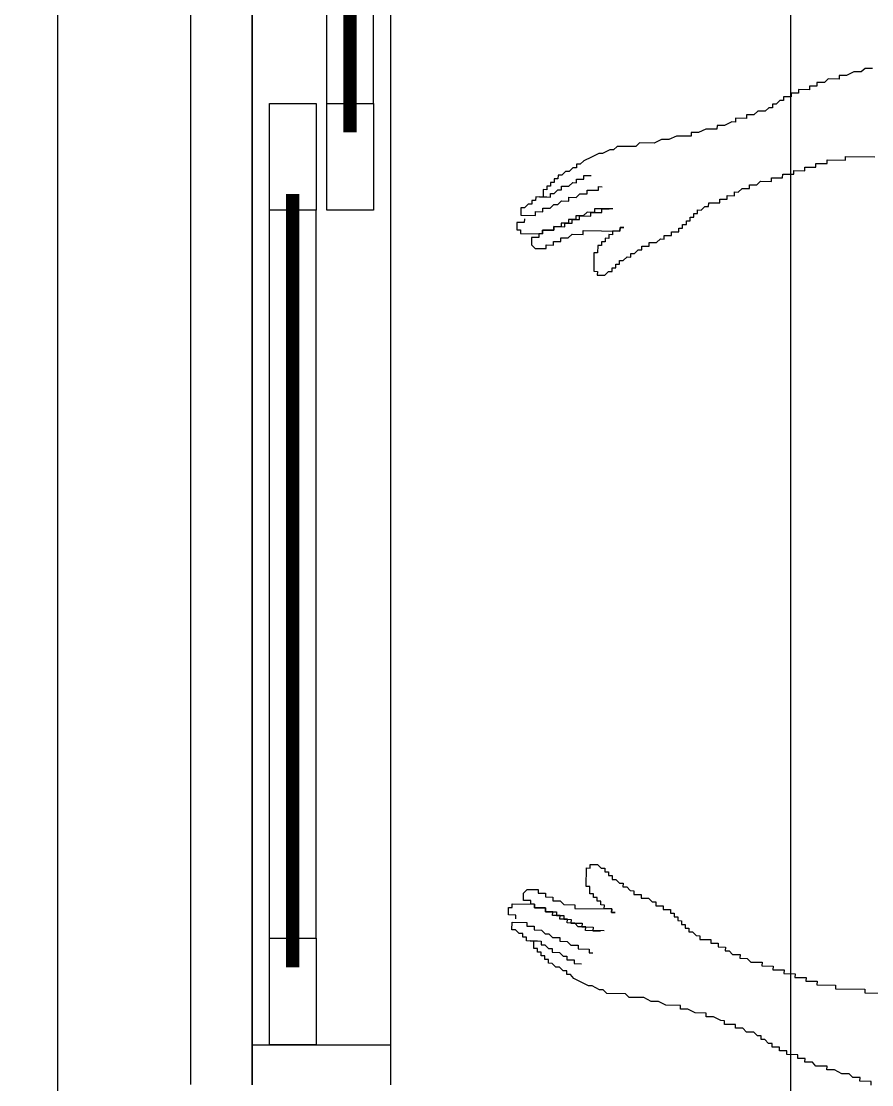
# Model space of a CAD drawing. Header units: millimetres. Extents: x 58411 to 366943, y -302717 to -95300.
# Drawn here: x 215168 to 215806, y -221972 to -221174 of the extents above; entities that cross this region are included whole.
import ezdxf

# ---------------------------------------------------------------- set-up
doc = ezdxf.new("R2010")
doc.units = ezdxf.units.MM
doc.header["$LTSCALE"] = 1000
doc.linetypes.add('HIDDEN', pattern=[0.375, 0.25, -0.125])
for name, color, linetype in [('A-Desagues y Pendientes', 240, 'Continuous'), ('A-EQ', 200, 'Continuous'), ('A-Mur-Nuevo', 5, 'Continuous'), ('A-Murvis', 1, 'Continuous')]:
    doc.layers.add(name, color=color, linetype=linetype)

# ---------------------------------------------------------------- blocks, each defined once
blk = doc.blocks.new('Operario')
at = {"color": 7}
for p, q in [((-396.07, 383.74), (-398.86, 381.01)), ((-390.54, 383.68), (-396.07, 383.74)), ((-423.8, 375.79), (-426.6, 373.05)), ((-415.51, 375.68), (-423.8, 375.79)), ((-415.48, 378.45), (-415.51, 375.68)), ((-409.95, 378.38), (-415.48, 378.45)), ((-404.39, 381.08), (-409.95, 378.38)), ((-398.86, 381.01), (-404.39, 381.08)), ((-446.01, 367.76), (-446.04, 364.99)), ((-437.72, 367.66), (-446.01, 367.76)), ((-437.69, 370.42), (-437.72, 367.66)), ((-432.16, 370.36), (-437.69, 370.42)), ((-432.13, 373.12), (-432.16, 370.36)), ((-426.6, 373.05), (-432.13, 373.12)), ((-459.93, 359.63), (-462.73, 356.9)), ((-457.17, 359.6), (-459.93, 359.63)), ((-457.13, 362.36), (-457.17, 359.6)), ((-451.6, 362.3), (-457.13, 362.36)), ((-451.57, 365.06), (-451.6, 362.3)), ((-446.04, 364.99), (-451.57, 365.06)), ((-476.61, 351.54), (-479.41, 348.81)), ((-471.08, 351.47), (-476.61, 351.54)), ((-468.29, 354.2), (-471.08, 351.47)), ((-465.52, 354.17), (-468.29, 354.2)), ((-465.49, 356.94), (-465.52, 354.17)), ((-462.73, 356.9), (-465.49, 356.94)), ((-496.06, 343.48), (-501.62, 340.78)), ((-493.29, 343.45), (-496.06, 343.48)), ((-493.26, 346.21), (-493.29, 343.45)), ((-484.97, 346.11), (-493.26, 346.21)), ((-484.94, 348.88), (-484.97, 346.11)), ((-479.41, 348.81), (-484.94, 348.88)), ((-526.56, 335.56), (-526.59, 332.79)), ((-521.03, 335.49), (-526.56, 335.56)), ((-515.47, 338.19), (-521.03, 335.49)), ((-507.18, 338.09), (-515.47, 338.19)), ((-507.14, 340.85), (-507.18, 338.09)), ((-501.62, 340.78), (-507.14, 340.85)), ((-565.34, 327.73), (-568.14, 325)), ((-554.29, 327.6), (-565.34, 327.73)), ((-548.73, 330.3), (-554.29, 327.6)), ((-543.2, 330.23), (-548.73, 330.3)), ((-537.64, 332.93), (-543.2, 330.23)), ((-526.59, 332.79), (-537.64, 332.93)), ((-595.84, 319.81), (-601.4, 317.11)), ((-593.08, 319.78), (-595.84, 319.81)), ((-587.52, 322.47), (-593.08, 319.78)), ((-584.76, 322.44), (-587.52, 322.47)), ((-581.96, 325.17), (-584.76, 322.44)), ((-568.14, 325), (-581.96, 325.17)), ((-612.53, 311.72), (-612.56, 308.95)), ((-609.76, 311.68), (-612.53, 311.72)), ((-606.97, 314.41), (-609.76, 311.68)), ((-601.4, 317.11), (-606.97, 314.41)), ((-432.9, 309.52), (-432.87, 312.29)), ((-432.87, 312.29), (-424.58, 312.18)), ((-424.58, 312.18), (-424.55, 314.95)), ((-424.55, 314.95), (-410.73, 314.78)), ((-410.73, 314.78), (-410.69, 317.55)), ((-410.69, 317.55), (-388.59, 317.28)), ((-626.44, 303.59), (-626.48, 300.82)), ((-623.68, 303.56), (-626.44, 303.59)), ((-620.88, 306.29), (-623.68, 303.56)), ((-618.12, 306.25), (-620.88, 306.29)), ((-615.32, 308.98), (-618.12, 306.25)), ((-612.56, 308.95), (-615.32, 308.98)), ((-457.88, 301.53), (-457.84, 304.29)), ((-457.84, 304.29), (-449.55, 304.19)), ((-449.55, 304.19), (-449.52, 306.96)), ((-449.52, 306.96), (-441.23, 306.86)), ((-441.23, 306.86), (-441.19, 309.62)), ((-441.19, 309.62), (-432.9, 309.52)), ((-632.04, 298.13), (-632.07, 295.36)), ((-629.28, 298.09), (-632.04, 298.13)), ((-629.24, 300.86), (-629.28, 298.09)), ((-626.48, 300.82), (-629.24, 300.86)), ((-618.26, 295.19), (-615.46, 297.92)), ((-615.46, 297.92), (-612.7, 297.89)), ((-612.7, 297.89), (-612.66, 300.65)), ((-612.66, 300.65), (-607.13, 300.59)), ((-607.13, 300.59), (-607.1, 303.35)), ((-607.1, 303.35), (-601.57, 303.29)), ((-482.85, 293.54), (-482.81, 296.3)), ((-482.81, 296.3), (-477.29, 296.23)), ((-477.29, 296.23), (-474.49, 298.97)), ((-474.49, 298.97), (-466.2, 298.86)), ((-466.2, 298.86), (-466.17, 301.63)), ((-466.17, 301.63), (-457.88, 301.53)), ((-637.63, 292.66), (-637.7, 287.13)), ((-634.87, 292.63), (-637.63, 292.66)), ((-634.84, 295.39), (-634.87, 292.63)), ((-632.07, 295.36), (-634.84, 295.39)), ((-632.17, 287.06), (-632.14, 289.83)), ((-632.14, 289.83), (-629.38, 289.8)), ((-629.38, 289.8), (-626.58, 292.53)), ((-626.58, 292.53), (-623.82, 292.49)), ((-623.82, 292.49), (-623.78, 295.26)), ((-623.78, 295.26), (-618.26, 295.19)), ((-612.83, 286.83), (-610.03, 289.56)), ((-610.03, 289.56), (-604.51, 289.49)), ((-604.51, 289.49), (-604.47, 292.26)), ((-604.47, 292.26), (-596.18, 292.16)), ((-596.18, 292.16), (-596.15, 294.92)), ((-596.15, 294.92), (-593.38, 294.89)), ((-499.53, 285.44), (-499.5, 288.21)), ((-499.5, 288.21), (-493.97, 288.14)), ((-493.97, 288.14), (-493.94, 290.91)), ((-493.94, 290.91), (-491.17, 290.87)), ((-491.17, 290.87), (-488.37, 293.6)), ((-488.37, 293.6), (-482.85, 293.54)), ((-648.82, 281.74), (-651.62, 279.01)), ((-646.06, 281.7), (-648.82, 281.74)), ((-646.03, 284.47), (-646.06, 281.7)), ((-643.26, 284.43), (-646.03, 284.47)), ((-643.23, 287.2), (-643.26, 284.43)), ((-634.94, 287.1), (-643.23, 287.2)), ((-640.46, 287.17), (-632.17, 287.06)), ((-637.7, 287.13), (-640.46, 287.17)), ((-632.28, 278.77), (-629.48, 281.5)), ((-629.48, 281.5), (-626.72, 281.47)), ((-626.72, 281.47), (-623.92, 284.2)), ((-623.92, 284.2), (-618.39, 284.13)), ((-618.39, 284.13), (-618.36, 286.9)), ((-618.36, 286.9), (-612.83, 286.83)), ((-518.98, 277.38), (-516.18, 280.12)), ((-516.18, 280.12), (-513.41, 280.08)), ((-513.41, 280.08), (-513.38, 282.85)), ((-513.38, 282.85), (-505.09, 282.75)), ((-505.09, 282.75), (-505.06, 285.51)), ((-505.06, 285.51), (-499.53, 285.44)), ((-654.38, 279.04), (-654.45, 273.51)), ((-654.45, 273.51), (-643.4, 273.37)), ((-651.62, 279.01), (-654.38, 279.04)), ((-643.4, 273.37), (-643.36, 276.14)), ((-643.36, 276.14), (-637.84, 276.07)), ((-637.84, 276.07), (-637.8, 278.84)), ((-637.8, 278.84), (-632.28, 278.77)), ((-613, 273), (-613.03, 270.24)), ((-607.47, 272.93), (-613, 273)), ((-610.27, 270.2), (-610.24, 272.97)), ((-610.24, 272.97), (-601.95, 272.87)), ((-604.68, 275.67), (-607.47, 272.93)), ((-599.15, 275.6), (-604.68, 275.67)), ((-601.95, 272.87), (-601.91, 275.63)), ((-601.91, 275.63), (-593.62, 275.53)), ((-599.11, 278.36), (-599.15, 275.6)), ((-585.3, 278.19), (-599.11, 278.36)), ((-593.62, 275.53), (-593.59, 278.3)), ((-593.59, 278.3), (-588.06, 278.23)), ((-527.37, 269.19), (-527.33, 271.95)), ((-527.33, 271.95), (-524.57, 271.92)), ((-524.57, 271.92), (-524.54, 274.69)), ((-524.54, 274.69), (-521.77, 274.65)), ((-521.77, 274.65), (-521.74, 277.42)), ((-521.74, 277.42), (-518.98, 277.38)), ((-657.28, 268.01), (-657.35, 262.48)), ((-651.76, 267.94), (-657.28, 268.01)), ((-651.72, 270.71), (-651.76, 267.94)), ((-629.72, 262.14), (-629.68, 264.91)), ((-629.68, 264.91), (-629.72, 262.14)), ((-629.68, 264.91), (-621.39, 264.81)), ((-624.15, 264.84), (-629.68, 264.91)), ((-624.12, 267.61), (-624.15, 264.84)), ((-618.59, 267.54), (-624.12, 267.61)), ((-621.39, 264.81), (-621.36, 267.57)), ((-621.36, 267.57), (-615.83, 267.51)), ((-618.56, 270.3), (-618.59, 267.54)), ((-613.03, 270.24), (-618.56, 270.3)), ((-615.83, 267.51), (-615.8, 270.27)), ((-615.8, 270.27), (-610.27, 270.2)), ((-579.94, 264.3), (-579.97, 261.54)), ((-579.97, 261.54), (-579.94, 264.3)), ((-577.18, 264.27), (-579.94, 264.3)), ((-579.94, 264.3), (-577.18, 264.27)), ((-535.76, 260.99), (-535.72, 263.76)), ((-535.72, 263.76), (-532.96, 263.73)), ((-532.96, 263.73), (-532.93, 266.49)), ((-532.93, 266.49), (-530.16, 266.46)), ((-530.16, 266.46), (-530.13, 269.22)), ((-530.13, 269.22), (-527.37, 269.19)), ((-657.35, 262.48), (-654.59, 262.45)), ((-654.59, 262.45), (-654.62, 259.68)), ((-654.62, 259.68), (-638.04, 259.48)), ((-646.36, 256.82), (-646.43, 251.29)), ((-640.84, 256.75), (-646.36, 256.82)), ((-640.8, 259.51), (-640.84, 256.75)), ((-638.04, 259.48), (-640.8, 259.51)), ((-638.04, 259.48), (-638.01, 262.24)), ((-638.01, 262.24), (-638.04, 259.48)), ((-638.01, 262.24), (-629.72, 262.14)), ((-629.72, 262.14), (-638.01, 262.24)), ((-624.29, 253.78), (-624.26, 256.55)), ((-624.26, 256.55), (-618.73, 256.48)), ((-618.73, 256.48), (-615.93, 259.21)), ((-615.93, 259.21), (-607.64, 259.11)), ((-607.64, 259.11), (-607.61, 261.87)), ((-607.61, 261.87), (-579.97, 261.54)), ((-591.09, 256.14), (-591.13, 253.37)), ((-588.33, 256.11), (-591.09, 256.14)), ((-588.3, 258.87), (-588.33, 256.11)), ((-585.53, 258.84), (-588.3, 258.87)), ((-585.5, 261.6), (-585.53, 258.84)), ((-579.97, 261.54), (-585.5, 261.6)), ((-552.44, 252.9), (-549.64, 255.63)), ((-549.64, 255.63), (-546.88, 255.6)), ((-546.88, 255.6), (-546.85, 258.36)), ((-546.85, 258.36), (-541.32, 258.3)), ((-541.32, 258.3), (-541.29, 261.06)), ((-541.29, 261.06), (-535.76, 260.99)), ((-646.43, 251.29), (-643.7, 248.49)), ((-643.7, 248.49), (-635.41, 248.38)), ((-635.41, 248.38), (-635.38, 251.15)), ((-635.38, 251.15), (-629.85, 251.08)), ((-629.85, 251.08), (-629.82, 253.85)), ((-629.82, 253.85), (-624.29, 253.78)), ((-596.69, 250.68), (-596.76, 245.15)), ((-593.93, 250.64), (-596.69, 250.68)), ((-593.89, 253.41), (-593.93, 250.64)), ((-591.13, 253.37), (-593.89, 253.41)), ((-569.12, 244.81), (-566.33, 247.54)), ((-566.33, 247.54), (-563.56, 247.51)), ((-563.56, 247.51), (-563.53, 250.27)), ((-563.53, 250.27), (-558, 250.2)), ((-558, 250.2), (-557.97, 252.97)), ((-557.97, 252.97), (-552.44, 252.9)), ((-599.52, 245.18), (-599.69, 231.35)), ((-596.76, 245.15), (-599.52, 245.18)), ((-577.48, 239.38), (-574.68, 242.11)), ((-574.68, 242.11), (-571.92, 242.08)), ((-571.92, 242.08), (-571.89, 244.84)), ((-571.89, 244.84), (-569.12, 244.81)), ((-585.87, 231.18), (-585.84, 233.95)), ((-585.84, 233.95), (-583.07, 233.92)), ((-583.07, 233.92), (-583.04, 236.68)), ((-583.04, 236.68), (-580.28, 236.65)), ((-580.28, 236.65), (-580.24, 239.41)), ((-580.24, 239.41), (-577.48, 239.38)), ((-599.69, 231.35), (-596.93, 231.32)), ((-596.93, 231.32), (-596.96, 228.55)), ((-596.96, 228.55), (-591.43, 228.49)), ((-591.43, 228.49), (-588.64, 231.22)), ((-588.64, 231.22), (-585.87, 231.18)), ((-602.4, -216.66), (-602.37, -213.89)), ((-602.37, -213.89), (-596.84, -213.96)), ((-596.84, -213.96), (-594.11, -216.76)), ((-605.33, -230.45), (-605.17, -216.62)), ((-605.17, -216.62), (-602.4, -216.66)), ((-594.11, -216.76), (-591.35, -216.79)), ((-591.35, -216.79), (-591.38, -219.56)), ((-591.38, -219.56), (-588.62, -219.59)), ((-588.62, -219.59), (-588.65, -222.36)), ((-588.65, -222.36), (-585.89, -222.39)), ((-585.89, -222.39), (-585.92, -225.16)), ((-602.57, -230.48), (-605.33, -230.45)), ((-602.64, -236.01), (-602.57, -230.48)), ((-585.92, -225.16), (-583.16, -225.19)), ((-583.16, -225.19), (-580.43, -227.99)), ((-580.43, -227.99), (-577.67, -228.02)), ((-577.67, -228.02), (-577.7, -230.79)), ((-577.7, -230.79), (-574.94, -230.82)), ((-574.94, -230.82), (-572.21, -233.62)), ((-652.45, -240.94), (-652.38, -235.41)), ((-652.38, -235.41), (-649.58, -232.68)), ((-649.58, -232.68), (-641.29, -232.78)), ((-641.29, -232.78), (-641.33, -235.54)), ((-641.33, -235.54), (-635.8, -235.61)), ((-635.8, -235.61), (-635.83, -238.37)), ((-635.83, -238.37), (-630.31, -238.44)), ((-630.31, -238.44), (-630.34, -241.21)), ((-599.88, -236.05), (-602.64, -236.01)), ((-599.91, -238.81), (-599.88, -236.05)), ((-597.15, -238.85), (-599.91, -238.81)), ((-597.18, -241.61), (-597.15, -238.85)), ((-572.21, -233.62), (-569.44, -233.66)), ((-569.44, -233.66), (-569.48, -236.42)), ((-569.48, -236.42), (-563.95, -236.49)), ((-563.95, -236.49), (-563.98, -239.25)), ((-563.98, -239.25), (-558.46, -239.32)), ((-558.46, -239.32), (-555.73, -242.12)), ((-663.64, -251.86), (-663.57, -246.33)), ((-663.57, -246.33), (-660.81, -246.37)), ((-660.81, -246.37), (-660.77, -243.6)), ((-660.77, -243.6), (-644.19, -243.8)), ((-646.92, -241), (-652.45, -240.94)), ((-646.96, -243.77), (-646.92, -241)), ((-644.19, -243.8), (-646.96, -243.77)), ((-644.23, -246.57), (-644.19, -243.8)), ((-644.19, -243.8), (-644.23, -246.57)), ((-635.94, -246.67), (-644.23, -246.57)), ((-644.23, -246.57), (-635.94, -246.67)), ((-635.97, -249.44), (-635.94, -246.67)), ((-635.94, -246.67), (-635.97, -249.44)), ((-630.34, -241.21), (-624.81, -241.28)), ((-624.81, -241.28), (-622.08, -244.07)), ((-622.08, -244.07), (-613.79, -244.18)), ((-613.79, -244.18), (-613.83, -246.94)), ((-613.83, -246.94), (-586.19, -247.28)), ((-594.42, -241.65), (-597.18, -241.61)), ((-594.45, -244.41), (-594.42, -241.65)), ((-591.69, -244.45), (-594.45, -244.41)), ((-591.72, -247.21), (-591.69, -244.45)), ((-586.19, -247.28), (-591.72, -247.21)), ((-586.19, -247.28), (-586.23, -250.04)), ((-586.23, -250.04), (-586.19, -247.28)), ((-555.73, -242.12), (-552.97, -242.15)), ((-552.97, -242.15), (-553, -244.92)), ((-553, -244.92), (-547.47, -244.99)), ((-547.47, -244.99), (-547.51, -247.75)), ((-658.11, -251.93), (-663.64, -251.86)), ((-658.14, -254.7), (-658.11, -251.93)), ((-630.44, -249.5), (-635.97, -249.44)), ((-635.97, -249.44), (-627.68, -249.54)), ((-630.48, -252.27), (-630.44, -249.5)), ((-624.95, -252.34), (-630.48, -252.27)), ((-627.68, -249.54), (-627.71, -252.3)), ((-627.71, -252.3), (-622.19, -252.37)), ((-624.98, -255.1), (-624.95, -252.34)), ((-619.46, -255.17), (-624.98, -255.1)), ((-622.19, -252.37), (-622.22, -255.14)), ((-622.22, -255.14), (-616.69, -255.2)), ((-619.49, -257.93), (-619.46, -255.17)), ((-616.69, -255.2), (-616.73, -257.97)), ((-586.23, -250.04), (-583.46, -250.08)), ((-583.46, -250.08), (-586.23, -250.04)), ((-547.51, -247.75), (-541.98, -247.82)), ((-541.98, -247.82), (-542.01, -250.58)), ((-542.01, -250.58), (-539.25, -250.62)), ((-539.25, -250.62), (-539.28, -253.38)), ((-539.28, -253.38), (-536.52, -253.42)), ((-536.52, -253.42), (-536.55, -256.18)), ((-661.01, -262.96), (-660.94, -257.43)), ((-658.25, -262.99), (-661.01, -262.96)), ((-660.94, -257.43), (-649.89, -257.56)), ((-655.52, -265.79), (-658.25, -262.99)), ((-649.89, -257.56), (-649.92, -260.33)), ((-649.92, -260.33), (-644.39, -260.4)), ((-644.39, -260.4), (-644.43, -263.16)), ((-644.43, -263.16), (-638.9, -263.23)), ((-638.9, -263.23), (-636.17, -266.03)), ((-613.96, -258), (-619.49, -257.93)), ((-616.73, -257.97), (-608.44, -258.07)), ((-611.23, -260.8), (-613.96, -258)), ((-605.71, -260.87), (-611.23, -260.8)), ((-608.44, -258.07), (-608.47, -260.84)), ((-608.47, -260.84), (-600.18, -260.94)), ((-605.74, -263.63), (-605.71, -260.87)), ((-600.18, -260.94), (-600.21, -263.7)), ((-536.55, -256.18), (-533.79, -256.22)), ((-533.79, -256.22), (-533.82, -258.98)), ((-533.82, -258.98), (-531.06, -259.02)), ((-531.06, -259.02), (-531.09, -261.78)), ((-531.09, -261.78), (-528.33, -261.81)), ((-528.33, -261.81), (-528.36, -264.58)), ((-652.75, -265.83), (-655.52, -265.79)), ((-652.79, -268.59), (-652.75, -265.83)), ((-650.02, -268.62), (-652.79, -268.59)), ((-650.06, -271.39), (-650.02, -268.62)), ((-641.77, -271.49), (-650.06, -271.39)), ((-644.53, -271.46), (-647.29, -271.42)), ((-647.29, -271.42), (-639, -271.52)), ((-644.6, -276.99), (-644.53, -271.46)), ((-636.17, -266.03), (-633.41, -266.06)), ((-633.41, -266.06), (-630.68, -268.86)), ((-630.68, -268.86), (-625.15, -268.93)), ((-625.15, -268.93), (-625.19, -271.69)), ((-591.92, -263.8), (-605.74, -263.63)), ((-600.21, -263.7), (-594.69, -263.77)), ((-528.36, -264.58), (-525.6, -264.61)), ((-525.6, -264.61), (-522.87, -267.41)), ((-522.87, -267.41), (-520.11, -267.45)), ((-520.11, -267.45), (-520.14, -270.21)), ((-520.14, -270.21), (-511.85, -270.31)), ((-511.85, -270.31), (-511.89, -273.08)), ((-641.83, -277.02), (-644.6, -276.99)), ((-641.87, -279.79), (-641.83, -277.02)), ((-639, -271.52), (-639.04, -274.29)), ((-639.04, -274.29), (-636.27, -274.32)), ((-636.27, -274.32), (-633.54, -277.12)), ((-633.54, -277.12), (-630.78, -277.16)), ((-630.78, -277.16), (-630.81, -279.92)), ((-625.19, -271.69), (-619.66, -271.76)), ((-619.66, -271.76), (-616.93, -274.56)), ((-616.93, -274.56), (-611.4, -274.63)), ((-611.4, -274.63), (-611.44, -277.39)), ((-611.44, -277.39), (-603.15, -277.49)), ((-603.15, -277.49), (-603.18, -280.26)), ((-511.89, -273.08), (-506.36, -273.15)), ((-506.36, -273.15), (-506.39, -275.91)), ((-506.39, -275.91), (-500.87, -275.98)), ((-500.87, -275.98), (-500.9, -278.74)), ((-500.9, -278.74), (-498.14, -278.78)), ((-498.14, -278.78), (-495.41, -281.58)), ((-639.1, -279.82), (-641.87, -279.79)), ((-639.14, -282.59), (-639.1, -279.82)), ((-636.38, -282.62), (-639.14, -282.59)), ((-636.41, -285.38), (-636.38, -282.62)), ((-633.65, -285.42), (-636.41, -285.38)), ((-633.68, -288.18), (-633.65, -285.42)), ((-630.81, -279.92), (-625.29, -279.99)), ((-625.29, -279.99), (-622.56, -282.79)), ((-622.56, -282.79), (-619.79, -282.82)), ((-619.79, -282.82), (-619.83, -285.59)), ((-619.83, -285.59), (-614.3, -285.66)), ((-614.3, -285.66), (-614.34, -288.42)), ((-603.18, -280.26), (-600.42, -280.29)), ((-495.41, -281.58), (-489.88, -281.64)), ((-489.88, -281.64), (-489.91, -284.41)), ((-489.91, -284.41), (-484.39, -284.48)), ((-484.39, -284.48), (-481.66, -287.28)), ((-481.66, -287.28), (-473.37, -287.38)), ((-473.37, -287.38), (-473.4, -290.14)), ((-630.92, -288.22), (-633.68, -288.18)), ((-628.19, -291.02), (-630.92, -288.22)), ((-625.42, -291.05), (-628.19, -291.02)), ((-622.69, -293.85), (-625.42, -291.05)), ((-619.93, -293.88), (-622.69, -293.85)), ((-619.96, -296.65), (-619.93, -293.88)), ((-614.34, -288.42), (-608.81, -288.49)), ((-473.4, -290.14), (-465.11, -290.24)), ((-465.11, -290.24), (-465.14, -293.01)), ((-465.14, -293.01), (-456.85, -293.11)), ((-456.85, -293.11), (-456.89, -295.88)), ((-617.2, -296.68), (-619.96, -296.65)), ((-614.47, -299.48), (-617.2, -296.68)), ((-608.98, -302.31), (-614.47, -299.48)), ((-603.48, -305.15), (-608.98, -302.31)), ((-456.89, -295.88), (-448.6, -295.98)), ((-448.6, -295.98), (-448.63, -298.74)), ((-448.63, -298.74), (-440.34, -298.84)), ((-440.34, -298.84), (-440.37, -301.61)), ((-440.37, -301.61), (-432.08, -301.71)), ((-432.08, -301.71), (-432.12, -304.48)), ((-600.72, -305.18), (-603.48, -305.15)), ((-595.23, -308.01), (-600.72, -305.18)), ((-592.46, -308.05), (-595.23, -308.01)), ((-589.73, -310.85), (-592.46, -308.05)), ((-575.92, -311.02), (-589.73, -310.85)), ((-573.19, -313.81), (-575.92, -311.02)), ((-432.12, -304.48), (-418.3, -304.65)), ((-418.3, -304.65), (-418.33, -307.41)), ((-418.33, -307.41), (-396.23, -307.68)), ((-396.23, -307.68), (-396.26, -310.45)), ((-396.26, -310.45), (-316.12, -311.43)), ((-562.13, -313.95), (-573.19, -313.81)), ((-556.64, -316.78), (-562.13, -313.95)), ((-551.11, -316.85), (-556.64, -316.78)), ((-545.62, -319.68), (-551.11, -316.85)), ((-534.57, -319.82), (-545.62, -319.68)), ((-534.6, -322.58), (-534.57, -319.82)), ((-529.07, -322.65), (-534.6, -322.58)), ((-523.58, -325.48), (-529.07, -322.65)), ((-515.29, -325.59), (-523.58, -325.48)), ((-515.33, -328.35), (-515.29, -325.59)), ((-509.8, -328.42), (-515.33, -328.35)), ((-504.31, -331.25), (-509.8, -328.42)), ((-501.54, -331.28), (-504.31, -331.25)), ((-501.58, -334.05), (-501.54, -331.28)), ((-493.29, -334.15), (-501.58, -334.05)), ((-493.32, -336.92), (-493.29, -334.15)), ((-487.79, -336.98), (-493.32, -336.92)), ((-485.06, -339.78), (-487.79, -336.98)), ((-479.54, -339.85), (-485.06, -339.78)), ((-476.81, -342.65), (-479.54, -339.85)), ((-474.04, -342.68), (-476.81, -342.65)), ((-474.08, -345.45), (-474.04, -342.68)), ((-471.31, -345.48), (-474.08, -345.45)), ((-468.58, -348.28), (-471.31, -345.48)), ((-465.82, -348.32), (-468.58, -348.28)), ((-465.85, -351.08), (-465.82, -348.32)), ((-460.33, -351.15), (-465.85, -351.08)), ((-460.36, -353.91), (-460.33, -351.15)), ((-454.83, -353.98), (-460.36, -353.91)), ((-454.87, -356.75), (-454.83, -353.98)), ((-446.58, -356.85), (-454.87, -356.75)), ((-446.61, -359.61), (-446.58, -356.85)), ((-441.08, -359.68), (-446.61, -359.61)), ((-441.12, -362.45), (-441.08, -359.68)), ((-435.59, -362.51), (-441.12, -362.45)), ((-432.86, -365.31), (-435.59, -362.51)), ((-424.57, -365.41), (-432.86, -365.31)), ((-424.61, -368.18), (-424.57, -365.41)), ((-419.08, -368.25), (-424.61, -368.18)), ((-413.59, -371.08), (-419.08, -368.25)), ((-408.06, -371.15), (-413.59, -371.08)), ((-405.33, -373.95), (-408.06, -371.15)), ((-399.8, -374.01), (-405.33, -373.95)), ((-399.84, -376.78), (-399.8, -374.01)), ((-391.55, -376.88), (-399.84, -376.78)), ((-391.58, -379.65), (-391.55, -376.88))]:
    blk.add_line(p, q, dxfattribs=at)

msp = doc.modelspace()

# ---------------------------------------------------------------- linework, layer by layer
at = {"color": 24}
for p, q in [((215396.737, -221235.5), (215396.737, -220582.231)), ((215431.737, -221235.5), (215431.737, -220582.231)), ((215353.737, -221862.23), (215353.737, -221315.5)), ((215388.737, -221862.23), (215388.737, -221315.5))]:
    msp.add_line(p, q, dxfattribs=at)
at = {"color": 7}
for points in [[(215294.737, -221971.992), (215294.737, -220472.23)], [(215340.737, -220472.23), (215340.737, -221972.23)], [(215444.737, -220472.23), (215444.737, -221972.23)]]:
    msp.add_lwpolyline(points, dxfattribs=at)
at = {"color": 4, "const_width": 10}
for points in [[(215414.237, -220570.231), (215414.237, -221257.252)], [(215371.237, -221303.5), (215371.237, -221883.982)]]:
    msp.add_lwpolyline(points, dxfattribs=at)
at = {"color": 1}
msp.add_lwpolyline([(215353.737, -221315.5), (215353.737, -221235.5), (215388.737, -221235.5), (215388.737, -221315.5)], close=True, dxfattribs=at)
for points in [[(215431.737, -221235.5), (215431.737, -221235.5), (215431.737, -221315.5), (215396.737, -221315.5), (215396.737, -221235.5), (215431.737, -221235.5)], [(215388.737, -221862.23), (215388.737, -221862.23), (215388.737, -221942.23), (215353.737, -221942.23), (215353.737, -221862.23), (215388.737, -221862.23)], [(215340.737, -221972.23), (215340.737, -221942.23), (215444.737, -221942.23), (215444.737, -221972.23)]]:
    msp.add_lwpolyline(points, dxfattribs=at)
at = {"layer": 'A-Desagues y Pendientes'}
msp.add_circle((214913.172, -220920.506), 3299.506, dxfattribs=at)
at = {"layer": 'A-EQ'}
for points in [[(215744.737, -219965.305), (215744.737, -222469.712)], [(215294.737, -220392.909), (215194.737, -220392.909), (215194.737, -222102.92), (215294.737, -222102.92)]]:
    msp.add_lwpolyline(points, dxfattribs=at)
at = {"layer": 'A-Mur-Nuevo', "ltscale": 500}
msp.add_circle((204294.377, -216386.967), 40772.57, dxfattribs=at)
at = {"layer": 'A-Murvis'}
msp.add_lwpolyline([(215340.737, -221971.992), (215340.737, -220472.23)], dxfattribs=at)

# ---------------------------------------------------------------- block references
at = {"layer": 'A-EQ', "color": 24, "linetype": 'HIDDEN'}
msp.add_blockref('Operario', (216196.788, -221592.87), dxfattribs=at)

doc.saveas('drawing.dxf')
